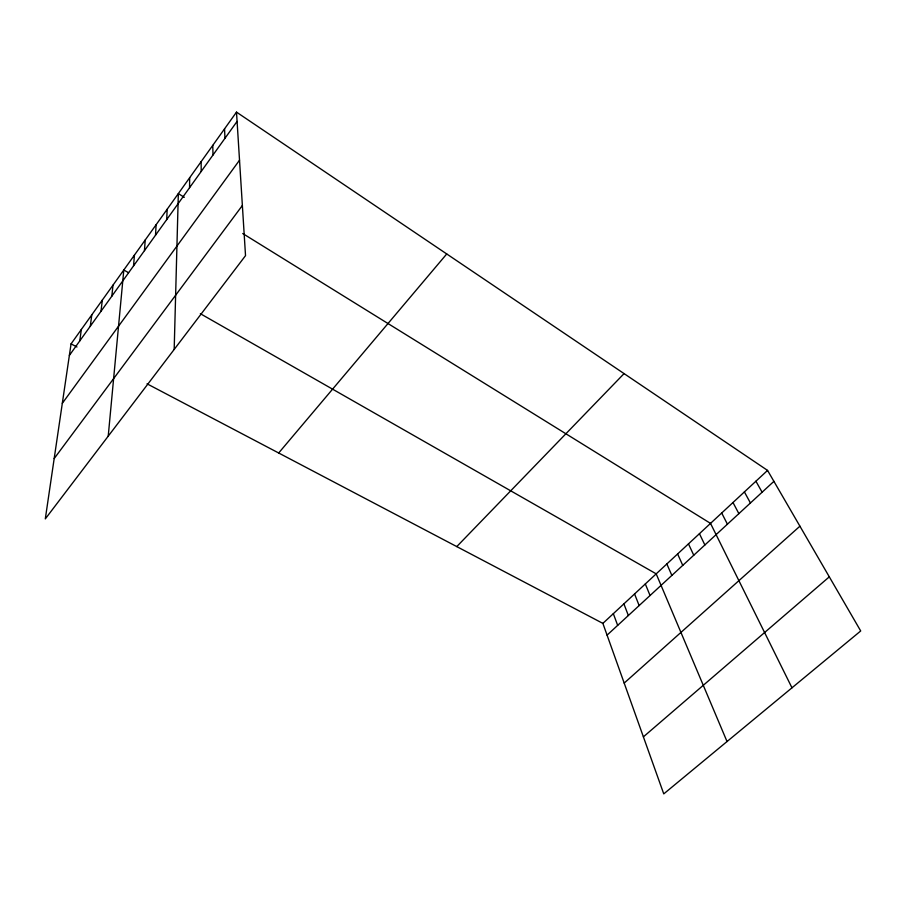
<?xml version="1.0" encoding="UTF-8"?>
<svg xmlns="http://www.w3.org/2000/svg" width="906" height="906" viewBox="0 0 906 906"><rect width="100%" height="100%" fill="white"/><g stroke="black" fill="none" stroke-linecap="round" stroke-linejoin="round"><path stroke-width="1.36" d="M189.558 187.723L189.66 177.723M174.179 349.456L178.335 193.601L184.314 197.304M166.715 219.592L167.146 209.275M155.526 235.209L156.104 224.745M144.462 250.634L145.198 240.022M133.556 265.866L134.428 255.107M108.222 436.171L123.805 269.999L128.55 272.706M111.823 296.194L112.99 285.152M100.996 311.279L102.31 300.113M90.317 326.183L91.766 314.88M79.773 340.894L81.347 329.467M236.5 112.118L71.064 343.872L45.3 518.9L245.526 255.639L236.5 112.118L767.552 470.407L860.7 630.961L663.758 793.883L602.875 623.385L147.055 383.816M69.366 355.424L237.078 121.404M62.31 403.329L239.524 160.203M54.19 458.549L242.378 205.469M278.686 452.989L446.737 253.963M456.771 546.59L624.075 373.6M602.875 623.385L767.552 470.407M607.077 635.129L773.905 481.346M624.189 683.079L799.919 526.193M643.396 736.85L829.307 576.839M71.064 343.872L76.965 346.975M200.351 313.691L656.193 573.849L727.031 741.538M242.74 233.522L710.519 523.385L791.98 687.813M755.921 481.211L762.105 492.218M744.392 491.913L750.428 502.989M732.988 502.513L738.866 513.645M721.697 513L727.416 524.189M699.443 533.679L704.868 544.982M688.469 543.872L693.758 555.231M677.609 553.962L682.75 565.367M666.85 563.951L671.856 575.412M645.321 583.951L650.055 595.514M634.562 593.951L639.149 605.57M623.894 603.86L628.356 615.514M613.339 613.668L617.665 625.378M224.552 128.845L224.96 138.324M212.774 145.356L213.001 155.005M201.143 161.642L201.2 171.472"/></g></svg>
